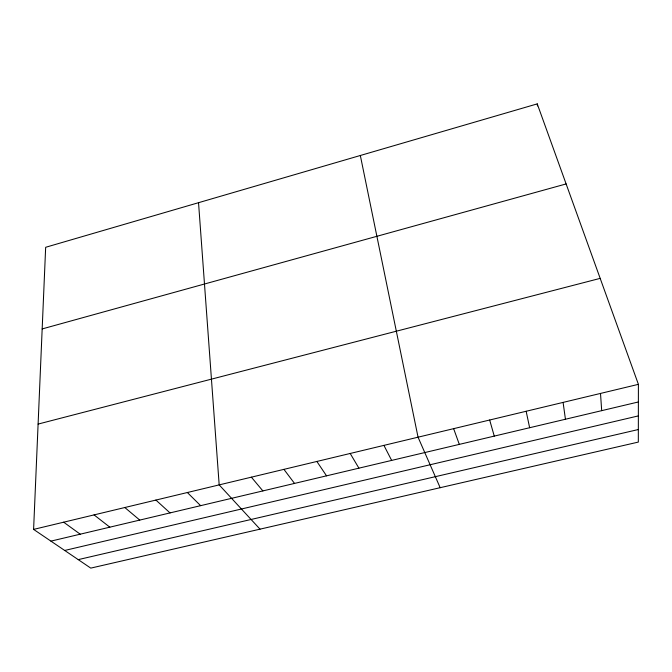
<?xml version="1.0" encoding="UTF-8"?>
<svg xmlns="http://www.w3.org/2000/svg" width="672" height="672" viewBox="0 0 672 672"><rect width="100%" height="100%" fill="white"/><g stroke="black" fill="none" stroke-linecap="round" stroke-linejoin="round"><path stroke-width="1.01" d="M638.4 384.342L638.324 442.084L90.77 568.117L33.6 529.402L45.662 247.288L537.247 103.883L638.4 384.342L33.6 529.402M42.168 328.927L566.118 183.935M38.102 424.082L600.18 278.368M50.921 541.128L638.375 401.965M64.697 550.46L638.358 415.901M78.229 559.625L638.341 429.526M63.664 522.194L80.212 534.19M94.072 514.903L109.822 527.176M124.816 507.528L139.759 520.086M155.912 500.069L170.024 512.912M187.362 492.526L200.634 505.663M260.022 529.158L219.181 484.89L198.534 202.692M251.37 477.17L262.878 490.921M283.928 469.367L294.521 483.42M316.865 461.462L326.533 475.835M350.196 453.466L358.907 468.166M383.922 445.376L391.658 460.412M440.168 487.696L418.051 437.195L360.335 155.492M453.642 428.66L459.312 444.385M489.67 420.017L494.264 436.103M526.151 411.264L529.637 427.72M563.094 402.402L565.438 419.244M537.247 103.883L537.499 105.941M600.508 393.431L601.684 410.651"/></g></svg>
